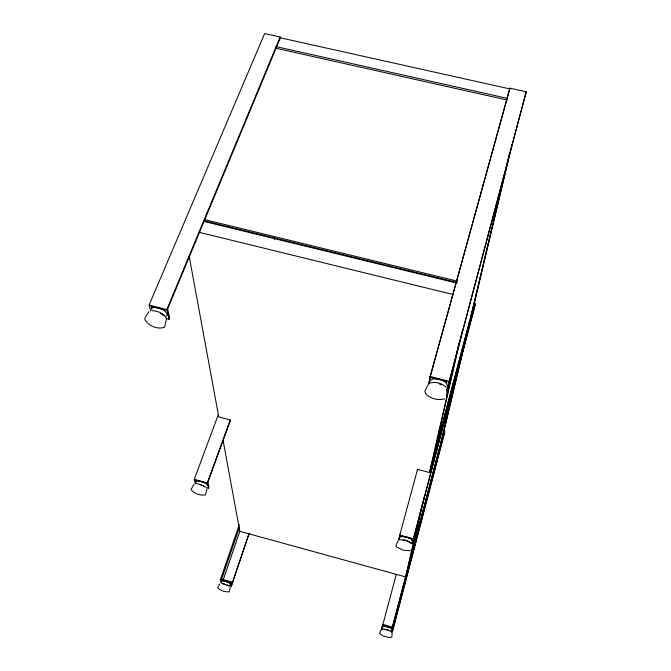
<?xml version="1.0" encoding="UTF-8"?>
<svg xmlns="http://www.w3.org/2000/svg" width="671" height="671" viewBox="0 0 671 671"><rect width="100%" height="100%" fill="white"/><g stroke="black" fill="none" stroke-linecap="round" stroke-linejoin="round"><path stroke-width="1.01" d="M446.618 396.67L447.104 390.01M392.241 632.602L391.864 636.854L390.841 637.45L388.45 637.416L382.285 635.68L379.476 633.365L381.254 629.507L382.135 628.953L389.776 630.514M230.329 587.05L229.096 591.864C225.062 591.998 220.507 590.79 217.698 587.779L219.702 584.064M206.995 488.748L205.469 494.938C200.31 495.743 194.246 493.781 191.009 489.612L194.137 484.001M392.342 627.075L382.696 624.374L381.858 628.333L396.242 574.493M428.652 384.424L430.178 376.465L509.926 88.161L526.232 91.793L446.936 390.128L526.232 91.793M382.185 627.041L382.696 624.374M399.991 534.309L398.834 539.836L399.748 535.081L413.353 538.763L412.288 543.485L410.979 543.133M428.895 383.854L430.447 375.768M417.387 470.052L417.53 469.356L429.482 472.51L474.397 302.881L512.149 144.089M509.926 88.161L430.01 377.345L437.97 379.367M391.478 630.74L443.825 431.436L444.781 431.679L392.443 631.31L444.781 431.679M411.549 540.574L411.935 538.872L399.664 535.542L417.53 469.381M446.483 383.653L446.928 381.648L439.958 379.878M392.535 626.748L405.636 576.943L422.587 502.696M429.482 472.51L459.45 341.22M408.32 566.55L424.651 495.29M431.084 466.941L431.554 464.919M431.948 463.2L462.285 330.686M440.897 442.952L462.227 353.08M463.435 347.997L464.156 344.953M470.421 318.557L471.621 313.483M471.923 312.208L509.826 152.527M441.191 441.82L462.906 350.346M464.114 345.263L464.835 342.218M470.874 316.804L472.082 311.721M472.283 310.874L509.893 152.426M442.902 435.311L466.211 337.328M473.424 306.949L474.187 303.745M406.903 572.145L407.406 570.233M407.658 569.276L407.993 568.002M408.253 566.995L442.977 435.026M391.554 632.401L392.258 629.708M433.298 458.838L470.027 320.059M413.353 538.763L475.471 303.611L412.288 543.485M381.933 629.7L382.655 627.008A4.991 1.35 16 0 1 388.97 627.419A4.991 1.35 16 0 1 391.47 630.186M249.042 533.344L231.352 585.716L229.499 585.196M229.557 585.515L231.42 586.035L249.201 533.403M231.42 586.035L230.656 582.755L230.983 581.782L221.665 579.157M221.187 583.158L220.331 579.853L239.321 524.588M239.279 527.825L221.329 580.138L221.841 582.126M223.091 580.189L239.832 531.306L223.049 440.193M206.559 487.616L208.538 488.152L207.314 482.91L230.245 420.038M230.396 420.449L207.44 483.422L195.672 480.235L196.167 482.139M208.538 488.152L208.966 486.978L207.867 482.239M195.42 483.774L194.28 479.379L218.285 414.72M166.114 318.532L169.067 319.287L169.679 317.811L167.641 309.037M169.067 319.287L166.802 309.574L280.168 37.006L264.668 33.55L149.096 305.079L150.623 310.933M398.18 540.7L395.965 545.406L396.762 547.05L403.288 550.245L410.367 550.757M427.846 385.104L424.894 391.118L425.859 394.045C430.715 398.691 438.096 400.721 444.588 398.834M148.979 311.654L145.381 317.039L144.768 319.505C148.526 325.846 157.5 329.897 164.563 327.171L166.593 318.49C163.858 313.189 157.5 310.883 151.831 310.648M429.583 383.124C435.37 381.338 442.038 383.166 446.324 387.385M399.354 539.727L405.678 540.147L411.499 543.024M196.343 483.665L199.614 484.219L205.779 487.154M403.263 540.046L405.611 540.457M221.975 583.342L229.415 586.009M222.361 583.619L224.642 584.072M384.567 629.23L387.016 629.725M279.648 37.643L510.203 89M275.873 46.576L507.662 98.444M275.253 48.077L507.226 100.029M204.714 219.627L457.605 281.224M203.95 220.767L457.018 282.441M203.967 221.438L457.077 283.145M199.371 232.359L452.917 294.485M149.096 305.079L166.802 309.574M430.178 376.465L448.941 381.237M194.28 479.379L207.314 482.91M239.832 531.306L405.636 576.943M220.331 579.853L230.656 582.755M382.428 625.38L393.105 628.383M387.804 630.01L391.05 631.562M199.698 484.554L201.971 485.393M406.366 540.742L407.876 541.296M439.136 383.837L441.61 384.819M227.024 584.927L228.861 585.951M202.726 485.678L204.303 486.643M408.631 541.581L410.702 542.973M160.537 313.374L163.858 315.739M151.805 309.398L151.059 306.462L167.02 310.522L280.218 38.172L280.168 37.006M230.983 581.782L231.68 584.751M189.205 256.397L218.763 416.917L230.237 419.945L230.354 420.692M274.447 237.517L274.573 239.597M430.212 381.203A8.681 4.11 15 0 1 439.463 379.291A8.681 4.11 15 0 1 447.029 385.49M399.941 537.647A6.333 2.181 15.6 0 1 406.5 537.152A6.333 2.181 15.6 0 1 412.162 540.96M151.721 308.266A8.538 3.833 22.8 0 1 162.181 309.398A8.538 3.833 22.8 0 1 166.542 316.167M195.596 482.197A6.198 2.088 19.5 0 1 200.864 481.401A6.198 2.088 19.5 0 1 207.305 485.376M221.254 581.656A4.89 1.317 18.3 0 1 226.748 581.858A4.89 1.317 18.3 0 1 230.094 584.827"/></g></svg>
